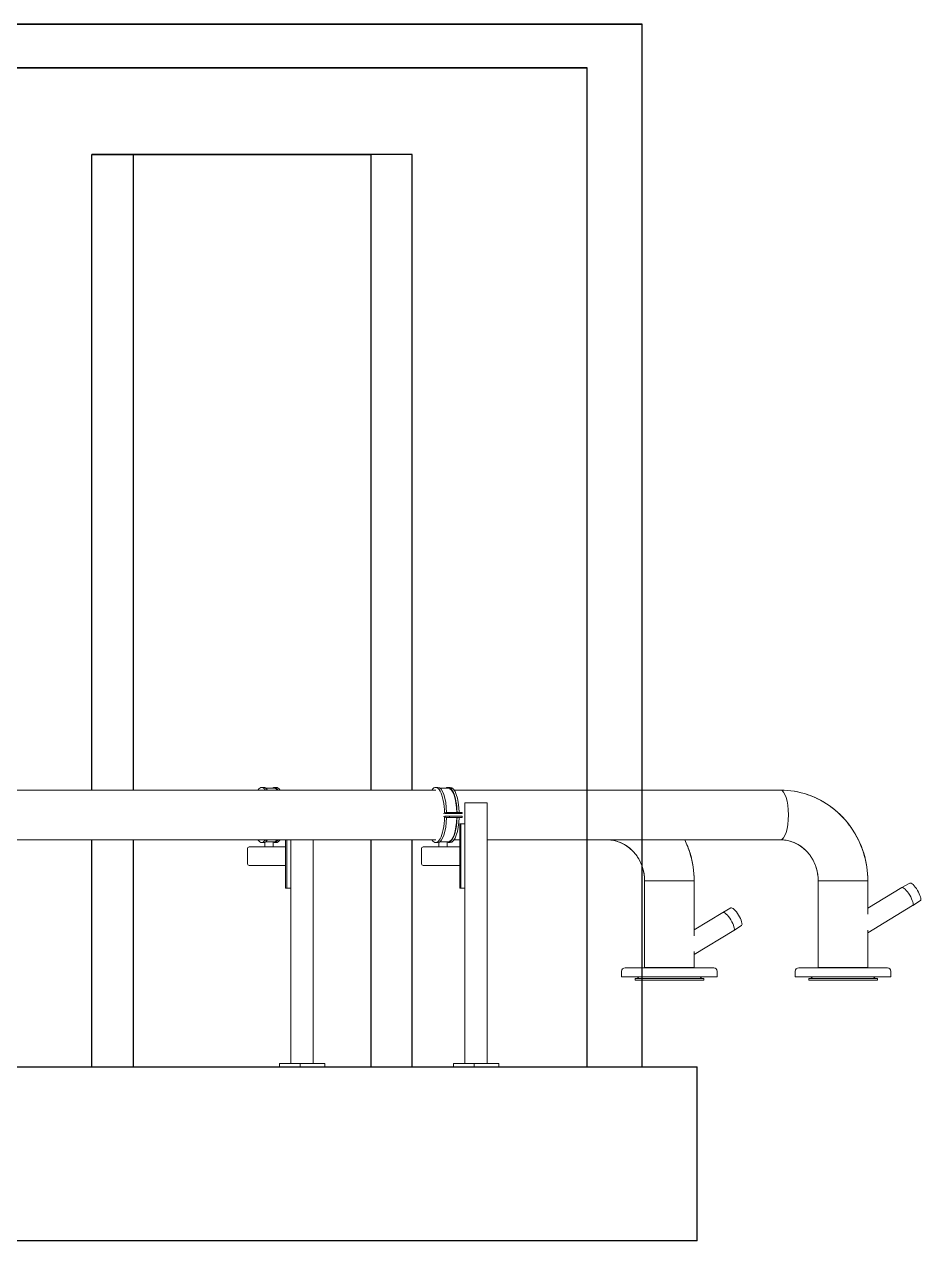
# Model space of a CAD drawing. Header units: millimetres. Extents: x -4172 to 126100, y -2 to 142133.
# Drawn here: x 116025 to 118091, y 42418 to 45218 of the extents above; entities that cross this region are included whole.
import ezdxf

# ---------------------------------------------------------------- set-up
doc = ezdxf.new("R2010")
doc.units = ezdxf.units.MM
doc.header["$LTSCALE"] = 100
doc.layers.add('P_Biomass (BM)', color=150, linetype='Continuous', lineweight=18, true_color=0x007fff)
doc.layers.add('Visible', color=7, linetype='Continuous', lineweight=25)

msp = doc.modelspace()

# ---------------------------------------------------------------- linework, layer by layer
at = {"layer": 'P_Biomass (BM)'}
for p, q in [((116576.31, 43461.08), (116571.58, 43461.08)), ((116600.46, 43459.08), (116581.39, 43459.08)), ((116605.2, 43461.08), (116600.46, 43461.08)), ((116976.87, 43461.08), (116972.14, 43461.08)), ((117001.02, 43459.08), (116981.95, 43459.08)), ((117005.76, 43461.08), (117001.02, 43461.08)), ((116972.14, 43454.73), (115120.56, 43454.73)), ((117765.76, 43454.73), (117014.64, 43454.73)), ((116990.45, 43401.17), (116992.49, 43401.57)), ((116992.49, 43401.57), (116994.85, 43401.57)), ((116994.21, 43401.44), (116993.41, 43401.28)), ((117004.05, 43400.58), (116993.42, 43400.58)), ((116994.82, 43403.08), (117004.05, 43403.08)), ((117004.05, 43403.08), (117004.05, 43400.58)), ((117004.05, 43403.08), (117032.93, 43403.08)), ((117004.05, 43400.58), (117032.93, 43400.58)), ((117032.93, 43400.58), (117032.93, 43403.08)), ((117039.47, 43425.58), (117039.25, 43425.58)), ((117039.25, 42825.58), (117039.25, 43425.58)), ((117039.47, 43425.58), (117050.54, 43425.58)), ((117055.62, 43425.58), (117050.54, 43425.58)), ((117055.62, 43425.58), (117088.29, 43425.58)), ((117091, 43425.58), (117088.29, 43425.58)), ((117091, 42825.58), (117091, 43425.58)), ((116990.45, 43393.99), (116992.49, 43393.59)), ((116992.49, 43393.59), (116994.85, 43393.59)), ((116994.21, 43393.72), (116993.41, 43393.87)), ((117004.05, 43394.58), (116993.42, 43394.58)), ((116994.82, 43392.08), (117004.05, 43392.08)), ((117004.05, 43392.08), (117004.05, 43394.58)), ((117004.05, 43394.58), (117032.93, 43394.58)), ((117004.05, 43392.08), (117032.93, 43392.08)), ((117029.89, 43376.83), (117027.33, 43376.83)), ((117027.33, 43228.83), (117027.33, 43376.83)), ((117029.89, 43376.83), (117039.25, 43376.83)), ((117029.89, 43228.83), (117029.89, 43376.83)), ((117032.93, 43394.58), (117032.93, 43392.08)), ((116972.14, 43340.43), (115196.92, 43340.43)), ((116538.72, 43285.58), (116538.72, 43320.08)), ((116626.76, 43324.08), (116542.51, 43324.08)), ((116571.58, 43334.08), (116576.31, 43334.08)), ((116578.89, 43334.59), (116578.89, 43324.08)), ((116581.39, 43336.08), (116597.89, 43336.08)), ((116597.89, 43336.08), (116597.89, 43324.08)), ((116597.89, 43336.08), (116600.46, 43336.08)), ((116600.46, 43334.08), (116605.2, 43334.08)), ((116626.76, 43228.83), (116626.76, 43340.43)), ((116629.33, 43228.83), (116629.33, 43340.43)), ((116638.69, 42825.58), (116638.69, 43340.43)), ((116690.44, 42825.58), (116690.44, 43340.43)), ((116939.28, 43285.58), (116939.28, 43320.08)), ((117027.33, 43324.08), (116943.07, 43324.08)), ((116972.14, 43334.08), (116976.87, 43334.08)), ((116979.45, 43334.59), (116979.45, 43324.08)), ((116981.95, 43336.08), (116998.45, 43336.08)), ((116998.45, 43336.08), (116998.45, 43324.08)), ((116998.45, 43336.08), (117001.02, 43336.08)), ((117001.02, 43334.08), (117005.76, 43334.08)), ((117027.33, 43340.43), (117014.64, 43340.43)), ((117765.76, 43340.43), (117091, 43340.43)), ((116626.76, 43281.58), (116542.51, 43281.58)), ((117027.33, 43281.58), (116943.07, 43281.58)), ((117452.94, 43046.58), (117452.94, 43245.58)), ((117452.94, 43245.58), (117567.24, 43245.58)), ((117567.24, 43119.18), (117567.24, 43245.58)), ((117852.56, 43046.58), (117852.56, 43245.58)), ((117852.56, 43245.58), (117966.86, 43245.58)), ((117966.86, 43168.93), (117966.86, 43245.58)), ((118063.23, 43240.68), (118044.86, 43230.23)), ((116629.33, 43228.83), (116626.76, 43228.83)), ((116638.69, 43228.83), (116629.33, 43228.83)), ((117029.89, 43228.83), (117027.33, 43228.83)), ((117039.25, 43228.83), (117029.89, 43228.83)), ((117966.86, 43182.68), (118044.81, 43230.2)), ((117651.59, 43183.59), (117633.21, 43173.14)), ((117966.86, 43126.11), (118069.95, 43188.96)), ((118087.7, 43200.54), (118070, 43188.99)), ((117567.24, 43132.93), (117633.16, 43173.11)), ((117567.24, 43076.36), (117658.31, 43131.87)), ((117676.06, 43143.45), (117658.35, 43131.9)), ((117966.86, 43046.58), (117966.86, 43132.68)), ((117567.24, 43046.58), (117567.24, 43082.92)), ((117400.09, 43025.08), (117400.09, 43037.58)), ((117612.09, 43045.58), (117408.09, 43045.58)), ((117567.24, 43046.58), (117452.94, 43046.58)), ((117452.94, 43045.58), (117452.94, 43046.58)), ((117567.24, 43046.58), (117452.94, 43046.58)), ((117567.24, 43045.58), (117567.24, 43046.58)), ((117620.09, 43025.08), (117620.09, 43037.58)), ((117799.71, 43025.08), (117799.71, 43037.58)), ((118011.71, 43045.58), (117807.71, 43045.58)), ((117966.86, 43046.58), (117852.56, 43046.58)), ((117966.86, 43046.58), (117852.56, 43046.58)), ((117852.56, 43045.58), (117852.56, 43046.58)), ((117966.86, 43045.58), (117966.86, 43046.58)), ((118019.71, 43025.08), (118019.71, 43037.58)), ((117620.09, 43025.08), (117400.09, 43025.08)), ((117589.09, 43021.08), (117431.09, 43021.08)), ((117431.09, 43017.58), (117431.09, 43021.08)), ((117589.09, 43017.58), (117431.09, 43017.58)), ((117589.09, 43017.58), (117589.09, 43021.08)), ((118019.71, 43025.08), (117799.71, 43025.08)), ((117988.71, 43021.08), (117830.71, 43021.08)), ((117830.71, 43017.58), (117830.71, 43021.08)), ((117988.71, 43017.58), (117830.71, 43017.58)), ((117988.71, 43017.58), (117988.71, 43021.08)), ((116612.4, 42825.58), (116659.92, 42825.58)), ((116612.4, 42817.58), (116612.4, 42825.58)), ((116659.92, 42817.58), (116659.92, 42825.58)), ((116659.92, 42825.58), (116716.74, 42825.58)), ((116716.74, 42817.58), (116716.74, 42825.58)), ((117012.96, 42825.58), (117060.48, 42825.58)), ((117012.96, 42817.58), (117012.96, 42825.58)), ((117060.48, 42817.58), (117060.48, 42825.58)), ((117060.48, 42825.58), (117117.3, 42825.58)), ((117117.3, 42817.58), (117117.3, 42825.58))]:
    msp.add_line(p, q, dxfattribs=at)
for centre, radius, start, end in [((117408.09, 43037.58), 8, 90, 180), ((117612.09, 43037.58), 8, 0, 90), ((117807.71, 43037.58), 8, 90, 180), ((118011.71, 43037.58), 8, 0, 90), ((117442.59, 43028.08), 7, 205.37693, 270), ((117577.59, 43028.08), 7, 270, 334.62307), ((117842.21, 43028.08), 7, 205.37693, 270), ((117977.21, 43028.08), 7, 270, 334.62307)]:
    msp.add_arc(centre, radius, start, end, dxfattribs=at)
for centre, major_axis, ratio, start_param, end_param in [((116571.58, 43397.58), (0, 63.5), 0.3211089, 5.8321585, 6.7342121), ((116576.31, 43397.58), (0, 63.5), 0.3211089, 5.8321585, 6.2831853), ((116600.46, 43397.58), (0, 63.5), 0.3211089, 5.8321585, 6.5348311), ((116600.46, 43397.58), (0, 61.5), 0.3211089, 5.9048161, 6.2831853), ((116605.2, 43397.58), (0, 63.5), 0.3211089, 5.8321585, 6.2831853), ((116972.14, 43397.58), (0, 63.5), 0.3211089, 4.7752285, 6.7342121), ((116976.87, 43397.58), (0, 63.5), 0.3211089, 4.7991118, 6.2831853), ((117001.02, 43397.58), (0, 63.5), 0.3211089, 4.7991118, 6.5348311), ((117001.02, 43397.58), (0, 61.5), 0.3211089, 4.8019395, 6.2831853), ((117005.76, 43397.58), (0, 63.5), 0.3211089, 4.7991118, 6.2831853), ((117765.76, 43397.58), (0, 57.15), 0.3211089, 3.1415927, 6.2831853), ((116974.5, 43397.58), (0, 59), 0.3211089, 4.7632584, 4.7752285), ((116972.14, 43397.58), (0, -63.5), 0.3211089, 5.8321585, 7.7911421), ((116976.87, 43397.58), (0, -63.5), 0.3211089, 0, 1.4840735), ((116974.5, 43397.58), (0, -59), 0.3211089, 1.5079568, 1.5199269), ((117001.02, 43397.58), (0, -63.5), 0.3211089, 6.1565728, 7.7672588), ((117001.02, 43397.58), (0, -61.5), 0.3211089, 0, 1.4812458), ((117005.76, 43397.58), (0, -63.5), 0.3211089, 0, 1.4840735), ((116542.51, 43320.08), (0, 4), 0.9470423, 0, 1.5707963), ((116571.58, 43397.58), (0, -63.5), 0.3211089, 5.8321585, 6.7342121), ((116576.31, 43397.58), (0, -63.5), 0.3211089, 0, 0.4510268), ((116600.46, 43397.58), (0, -63.5), 0.3211089, 6.1565728, 6.7342121), ((116600.46, 43397.58), (0, -61.5), 0.3211089, 0, 0.3783692), ((116605.2, 43397.58), (0, -63.5), 0.3211089, 0, 0.4510268), ((116943.07, 43320.08), (0, 4), 0.9470423, 0, 1.5707963), ((116542.51, 43285.58), (0, -4), 0.9470423, 4.712389, 6.2831853), ((116943.07, 43285.58), (0, -4), 0.9470423, 4.712389, 6.2831853), ((118057.38, 43209.58), (-12.57, 20.62), 0.2780885, 3.1415927, 6.2831853), ((118075.42, 43220.58), (-12.23, 20.07), 0.2780885, 3.1500872, 6.2746908), ((117663.78, 43163.49), (-12.23, 20.07), 0.2780885, 3.1500872, 6.2746908), ((117645.74, 43152.49), (-12.57, 20.62), 0.2780885, 3.1415927, 6.2831853)]:
    msp.add_ellipse(centre, major_axis=major_axis, ratio=ratio, start_param=start_param, end_param=end_param, dxfattribs=at)
for points, knots in [([(117966.86, 43245.58), (117966.86, 43267.16), (117963.63, 43288.75), (117950.94, 43329.97), (117941.49, 43349.6), (117917.11, 43385.04), (117902.17, 43400.84), (117868.14, 43426.95), (117849.04, 43437.25), (117808.59, 43451.13), (117787.25, 43454.71), (117765.86, 43454.73), (117765.81, 43454.73), (117765.76, 43454.73)], [4.712389, 4.712389, 4.712389, 4.712389, 5.0265482, 5.0265482, 5.3407075, 5.3407075, 5.6548668, 5.6548668, 5.969026, 5.969026, 6.2824441, 6.2824441, 6.2831853, 6.2831853, 6.2831853, 6.2831853]), ([(117765.76, 43454.73), (117786.98, 43454.73), (117808.19, 43451.2), (117848.51, 43437.49), (117867.59, 43427.27), (117901.67, 43401.31), (117916.66, 43385.56), (117941.16, 43350.2), (117950.67, 43330.6), (117963.49, 43289.43), (117966.79, 43267.85), (117966.86, 43246.04), (117966.86, 43245.81), (117966.86, 43245.58)], [3.1415927, 3.1415927, 3.1415927, 3.1415927, 3.4531751, 3.4531751, 3.7665646, 3.7665646, 4.0807239, 4.0807239, 4.3948831, 4.3948831, 4.7090424, 4.7090424, 4.712389, 4.712389, 4.712389, 4.712389]), ([(117452.94, 43245.58), (117452.94, 43255.33), (117451.55, 43265.08), (117446.12, 43283.66), (117442.08, 43292.48), (117431.72, 43308.45), (117425.36, 43315.55), (117411.04, 43327.32), (117403.06, 43331.94), (117386.36, 43338.32), (117377.64, 43340.08), (117367.97, 43340.41), (117367.06, 43340.43), (117366.14, 43340.43)], [4.712389, 4.712389, 4.712389, 4.712389, 5.0113675, 5.0113675, 5.3127918, 5.3127918, 5.6220712, 5.6220712, 5.9362305, 5.9362305, 6.2503897, 6.2503897, 6.2831853, 6.2831853, 6.2831853, 6.2831853]), ([(117366.14, 43340.43), (117374.9, 43340.43), (117383.66, 43338.97), (117400.5, 43333.19), (117408.6, 43328.86), (117423.34, 43317.55), (117429.99, 43310.56), (117440.98, 43294.59), (117445.34, 43285.63), (117451.21, 43266.82), (117452.78, 43257.01), (117452.94, 43246.64), (117452.94, 43246.11), (117452.94, 43245.58)], [3.1415927, 3.1415927, 3.1415927, 3.1415927, 3.4557519, 3.4557519, 3.7699112, 3.7699112, 4.0840704, 4.0840704, 4.3943777, 4.3943777, 4.6961295, 4.6961295, 4.712389, 4.712389, 4.712389, 4.712389]), ([(117567.24, 43245.58), (117567.24, 43267.16), (117564.01, 43288.75), (117554.39, 43320.02), (117550.28, 43330.42), (117545.39, 43340.43)], [4.71238898, 4.71238898, 4.71238898, 4.71238898, 5.02654825, 5.02654825, 5.18906892, 5.18906892, 5.18906892, 5.18906892]), ([(117545.39, 43340.43), (117550.18, 43330.63), (117554.22, 43320.45), (117563.88, 43289.43), (117567.17, 43267.85), (117567.24, 43246.04), (117567.24, 43245.81), (117567.24, 43245.58)], [4.23570904, 4.23570904, 4.23570904, 4.23570904, 4.39488313, 4.39488313, 4.70904239, 4.70904239, 4.71238898, 4.71238898, 4.71238898, 4.71238898]), ([(117852.56, 43245.58), (117852.56, 43255.33), (117851.16, 43265.08), (117845.74, 43283.66), (117841.69, 43292.48), (117831.34, 43308.45), (117824.97, 43315.55), (117810.65, 43327.32), (117802.67, 43331.94), (117785.97, 43338.32), (117777.25, 43340.08), (117767.59, 43340.41), (117766.67, 43340.43), (117765.76, 43340.43)], [4.712389, 4.712389, 4.712389, 4.712389, 5.0113675, 5.0113675, 5.3127918, 5.3127918, 5.6220712, 5.6220712, 5.9362305, 5.9362305, 6.2503897, 6.2503897, 6.2831853, 6.2831853, 6.2831853, 6.2831853]), ([(117765.76, 43340.43), (117774.51, 43340.43), (117783.27, 43338.97), (117800.12, 43333.19), (117808.21, 43328.86), (117822.96, 43317.55), (117829.61, 43310.56), (117840.6, 43294.59), (117844.96, 43285.63), (117850.82, 43266.82), (117852.39, 43257.01), (117852.55, 43246.64), (117852.56, 43246.11), (117852.56, 43245.58)], [3.1415927, 3.1415927, 3.1415927, 3.1415927, 3.4557519, 3.4557519, 3.7699112, 3.7699112, 4.0840704, 4.0840704, 4.3943777, 4.3943777, 4.6961295, 4.6961295, 4.712389, 4.712389, 4.712389, 4.712389])]:
    msp.add_open_spline(points, degree=3, knots=knots, dxfattribs=at)
at = {"layer": 'Visible'}
for p, q in [((114560.31, 45217.58), (117447.53, 45217.58)), ((117447.53, 45217.58), (115745.65, 45217.58)), ((117447.53, 42817.58), (117447.53, 45217.58)), ((114560.31, 45117.58), (117320.71, 45117.58)), ((117320.71, 45117.58), (115683.06, 45117.58)), ((117320.71, 42817.58), (117320.71, 45117.58)), ((116180.78, 43454.73), (116180.78, 44917.58)), ((116275.48, 44917.58), (116180.78, 44917.58)), ((116180.78, 44917.58), (116822.99, 44917.58)), ((116275.48, 44917.58), (116275.48, 43454.73)), ((116917.7, 44917.58), (116275.48, 44917.58)), ((116822.99, 44917.58), (116822.99, 43454.73)), ((116917.7, 44917.58), (116822.99, 44917.58)), ((116917.7, 43454.73), (116917.7, 44917.58)), ((116180.78, 42817.58), (116180.78, 43340.43)), ((116275.48, 43340.43), (116275.48, 42817.58)), ((116822.99, 43340.43), (116822.99, 42817.58)), ((116917.7, 42817.58), (116917.7, 43340.43)), ((113978.57, 42817.58), (117574.34, 42817.58)), ((117574.34, 42417.58), (117574.34, 42817.58)), ((117574.34, 42417.58), (113786.17, 42417.58))]:
    msp.add_line(p, q, dxfattribs=at)

doc.saveas('drawing.dxf')
